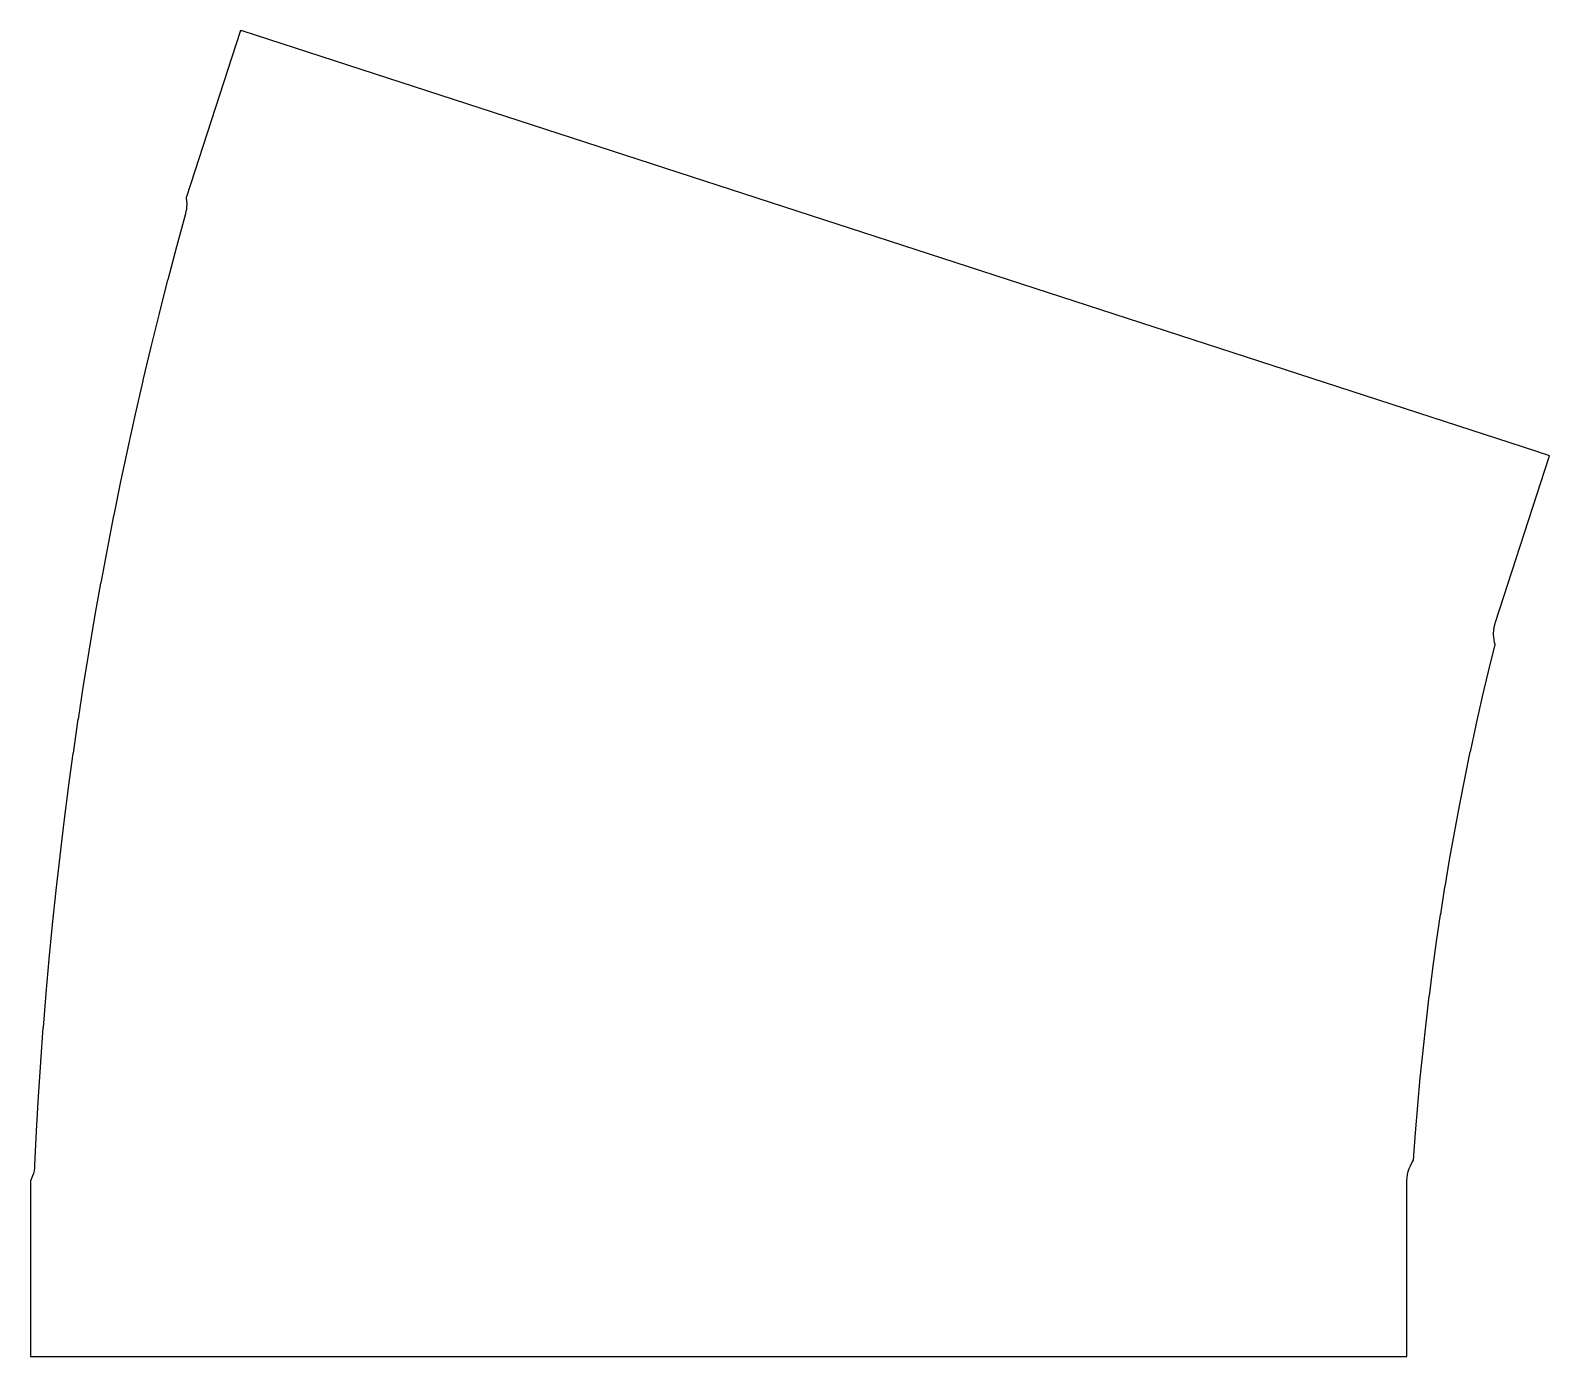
# Model space of a CAD drawing. Header units: millimetres. Extents: x 0 to 215, y 0 to 188.
import ezdxf

# ---------------------------------------------------------------- set-up
doc = ezdxf.new("R2010")
doc.units = ezdxf.units.MM
doc.layers.add('Mesh_cs003', color=7, linetype='CONTINUOUS')

msp = doc.modelspace()

# ---------------------------------------------------------------- linework, layer by layer
at = {"layer": 'Mesh_cs003'}
for p, q in [((29.7073, 187.73, 0.1), (22.0983, 164.312, 0.1)), ((29.7585, 187.887, 0.1), (29.7073, 187.73, 0.1)), ((29.9159, 187.836, 0.1), (29.7585, 187.887, 0.1)), ((30.0216, 187.802, 0.1), (29.9159, 187.836, 0.1)), ((213.417, 128.213, 0.1), (30.0216, 187.802, 0.1)), ((22.0983, 164.312, 0.1), (22.0639, 164.206, 0.1)), ((22.0639, 164.206, 0.1), (22.0659, 164.193, 0.1)), ((22.0659, 164.193, 0.1), (22.0679, 164.178, 0.1)), ((22.0679, 164.178, 0.1), (22.0721, 164.148, 0.1)), ((22.0721, 164.148, 0.1), (22.0909, 164.005, 0.1)), ((22.0909, 164.005, 0.1), (22.1026, 163.925, 0.1)), ((22.1026, 163.925, 0.1), (22.1257, 163.765, 0.1)), ((22.1257, 163.765, 0.1), (22.1359, 163.603, 0.1)), ((22.1359, 163.603, 0.1), (22.1408, 163.522, 0.1)), ((21.957, 161.92, 0.1), (20.6846, 157.243, 0.1)), ((21.9677, 161.959, 0.1), (21.957, 161.92, 0.1)), ((21.9686, 161.963, 0.1), (21.9677, 161.959, 0.1)), ((21.9741, 161.987, 0.1), (21.9686, 161.963, 0.1)), ((21.9765, 161.997, 0.1), (21.9741, 161.987, 0.1)), ((22.0412, 162.262, 0.1), (21.9765, 161.997, 0.1)), ((22.0534, 162.336, 0.1), (22.0412, 162.262, 0.1)), ((22.0967, 162.576, 0.1), (22.0534, 162.336, 0.1)), ((22.1057, 162.66, 0.1), (22.0967, 162.576, 0.1)), ((22.1379, 162.971, 0.1), (22.1057, 162.66, 0.1)), ((22.1413, 163.037, 0.1), (22.1379, 162.971, 0.1)), ((22.1408, 163.522, 0.1), (22.1472, 163.359, 0.1)), ((22.1472, 163.359, 0.1), (22.1413, 163.037, 0.1)), ((20.6846, 157.243, 0.1), (19.4499, 152.556, 0.1)), ((19.4395, 152.516, 0.1), (18.2425, 147.819, 0.1)), ((19.4499, 152.556, 0.1), (19.4395, 152.516, 0.1)), ((18.2324, 147.78, 0.1), (17.0732, 143.073, 0.1)), ((18.2425, 147.819, 0.1), (18.2324, 147.78, 0.1)), ((17.0635, 143.033, 0.1), (15.9421, 138.318, 0.1)), ((17.0732, 143.073, 0.1), (17.0635, 143.033, 0.1)), ((15.9236, 138.238, 0.1), (14.8402, 133.514, 0.1)), ((15.9327, 138.278, 0.1), (15.9236, 138.238, 0.1)), ((15.9421, 138.318, 0.1), (15.9327, 138.278, 0.1)), ((14.8402, 133.514, 0.1), (13.7948, 128.781, 0.1)), ((13.786, 128.741, 0.1), (12.7787, 123.999, 0.1)), ((13.7948, 128.781, 0.1), (13.786, 128.741, 0.1)), ((207.554, 104.054, 0.1), (215.163, 127.472, 0.1)), ((214.22, 127.952, 0.1), (213.417, 128.213, 0.1)), ((214.523, 127.854, 0.1), (214.22, 127.952, 0.1)), ((214.951, 127.715, 0.1), (214.523, 127.854, 0.1)), ((215.057, 127.68, 0.1), (214.951, 127.715, 0.1)), ((215.214, 127.629, 0.1), (215.057, 127.68, 0.1)), ((215.163, 127.472, 0.1), (215.195, 127.57, 0.1)), ((215.195, 127.57, 0.1), (215.205, 127.6, 0.1)), ((215.205, 127.6, 0.1), (215.214, 127.629, 0.1)), ((12.7703, 123.96, 0.1), (11.8011, 119.21, 0.1)), ((12.7787, 123.999, 0.1), (12.7703, 123.96, 0.1)), ((11.7852, 119.13, 0.1), (10.8542, 114.373, 0.1)), ((11.793, 119.17, 0.1), (11.7852, 119.13, 0.1)), ((11.8011, 119.21, 0.1), (11.793, 119.17, 0.1)), ((10.8542, 114.373, 0.1), (9.96156, 109.609, 0.1)), ((9.95406, 109.569, 0.1), (9.09972, 104.798, 0.1)), ((9.96156, 109.609, 0.1), (9.95406, 109.569, 0.1)), ((9.09254, 104.758, 0.1), (8.2766, 99.9796, 0.1)), ((9.09972, 104.798, 0.1), (9.09254, 104.758, 0.1)), ((207.341, 103.207, 0.1), (207.403, 103.523, 0.1)), ((207.403, 103.523, 0.1), (207.415, 103.576, 0.1)), ((207.415, 103.576, 0.1), (207.495, 103.86, 0.1)), ((207.495, 103.86, 0.1), (207.51, 103.91, 0.1)), ((207.51, 103.91, 0.1), (207.516, 103.935, 0.1)), ((207.516, 103.935, 0.1), (207.52, 103.948, 0.1)), ((207.52, 103.948, 0.1), (207.554, 104.054, 0.1)), ((207.276, 102.355, 0.1), (207.283, 102.525, 0.1)), ((207.277, 102.283, 0.1), (207.276, 102.355, 0.1)), ((207.296, 101.971, 0.1), (207.277, 102.283, 0.1)), ((207.283, 102.525, 0.1), (207.291, 102.793, 0.1)), ((207.291, 102.793, 0.1), (207.318, 103.033, 0.1)), ((207.303, 101.881, 0.1), (207.296, 101.971, 0.1)), ((207.35, 101.572, 0.1), (207.303, 101.881, 0.1)), ((207.318, 103.033, 0.1), (207.332, 103.154, 0.1)), ((207.332, 103.154, 0.1), (207.341, 103.207, 0.1)), ((207.356, 101.528, 0.1), (207.35, 101.572, 0.1)), ((207.373, 101.421, 0.1), (207.356, 101.528, 0.1)), ((207.429, 101.174, 0.1), (207.373, 101.421, 0.1)), ((207.499, 100.931, 0.1), (207.429, 101.174, 0.1)), ((8.2632, 99.8992, 0.1), (7.48569, 95.1148, 0.1)), ((8.26974, 99.9394, 0.1), (8.2632, 99.8992, 0.1)), ((8.2766, 99.9796, 0.1), (8.26974, 99.9394, 0.1)), ((206.576, 97.1004, 0.1), (207.503, 100.854, 0.1)), ((207.502, 100.922, 0.1), (207.499, 100.931, 0.1)), ((207.509, 100.891, 0.1), (207.502, 100.922, 0.1)), ((207.503, 100.854, 0.1), (207.511, 100.886, 0.1)), ((207.511, 100.886, 0.1), (207.509, 100.891, 0.1)), ((205.678, 93.3064, 0.1), (206.569, 97.0688, 0.1)), ((206.569, 97.0688, 0.1), (206.576, 97.1004, 0.1)), ((7.48569, 95.1148, 0.1), (6.74667, 90.3242, 0.1)), ((204.815, 89.5041, 0.1), (205.67, 93.2747, 0.1)), ((205.67, 93.2747, 0.1), (205.678, 93.3064, 0.1)), ((6.74046, 90.2839, 0.1), (6.03997, 85.4876, 0.1)), ((6.74667, 90.3242, 0.1), (6.74046, 90.2839, 0.1)), ((203.988, 85.6939, 0.1), (204.808, 89.4724, 0.1)), ((204.808, 89.4724, 0.1), (204.815, 89.5041, 0.1)), ((6.03409, 85.4473, 0.1), (5.37218, 80.6455, 0.1)), ((6.03997, 85.4876, 0.1), (6.03409, 85.4473, 0.1)), ((203.197, 81.876, 0.1), (203.981, 85.662, 0.1)), ((203.981, 85.662, 0.1), (203.988, 85.6939, 0.1)), ((202.442, 78.0508, 0.1), (203.191, 81.8441, 0.1)), ((203.191, 81.8441, 0.1), (203.197, 81.876, 0.1)), ((5.36138, 80.5647, 0.1), (4.7381, 75.7578, 0.1)), ((5.36662, 80.6051, 0.1), (5.36138, 80.5647, 0.1)), ((5.37218, 80.6455, 0.1), (5.36662, 80.6051, 0.1)), ((201.723, 74.2186, 0.1), (202.436, 78.0188, 0.1)), ((202.436, 78.0188, 0.1), (202.442, 78.0508, 0.1)), ((4.7381, 75.7578, 0.1), (4.15348, 70.9459, 0.1)), ((201.041, 70.3798, 0.1), (201.718, 74.1866, 0.1)), ((201.718, 74.1866, 0.1), (201.723, 74.2186, 0.1)), ((4.14857, 70.9055, 0.1), (3.60265, 66.0891, 0.1)), ((4.15348, 70.9459, 0.1), (4.14857, 70.9055, 0.1)), ((200.4, 66.5668, 0.1), (201.041, 70.3798, 0.1)), ((3.59806, 66.0486, 0.1), (3.09088, 61.228, 0.1)), ((3.60265, 66.0891, 0.1), (3.59806, 66.0486, 0.1)), ((199.785, 62.6838, 0.1), (200.389, 66.5027, 0.1)), ((200.389, 66.5027, 0.1), (200.394, 66.5348, 0.1)), ((200.394, 66.5348, 0.1), (200.4, 66.5668, 0.1)), ((199.211, 58.8273, 0.1), (199.78, 62.6517, 0.1)), ((199.78, 62.6517, 0.1), (199.785, 62.6838, 0.1)), ((3.08662, 61.1875, 0.1), (2.61821, 56.3629, 0.1)), ((3.09088, 61.228, 0.1), (3.08662, 61.1875, 0.1)), ((198.678, 54.9977, 0.1), (199.211, 58.8273, 0.1)), ((2.61428, 56.3224, 0.1), (2.18467, 51.4943, 0.1)), ((2.61821, 56.3629, 0.1), (2.61428, 56.3224, 0.1)), ((198.177, 51.131, 0.1), (198.674, 54.9655, 0.1)), ((198.674, 54.9655, 0.1), (198.678, 54.9977, 0.1)), ((2.18106, 51.4537, 0.1), (1.79028, 46.6222, 0.1)), ((2.18467, 51.4943, 0.1), (2.18106, 51.4537, 0.1)), ((197.709, 47.2275, 0.1), (198.169, 51.0665, 0.1)), ((198.169, 51.0665, 0.1), (198.173, 51.0988, 0.1)), ((198.173, 51.0988, 0.1), (198.177, 51.131, 0.1)), ((1.78699, 46.5816, 0.1), (1.43506, 41.7472, 0.1)), ((1.79028, 46.6222, 0.1), (1.78699, 46.5816, 0.1)), ((197.285, 43.3844, 0.1), (197.709, 47.2275, 0.1)), ((196.891, 39.4727, 0.1), (197.278, 43.3197, 0.1)), ((197.278, 43.3197, 0.1), (197.282, 43.3521, 0.1)), ((197.282, 43.3521, 0.1), (197.285, 43.3844, 0.1)), ((1.43211, 41.7066, 0.1), (1.11906, 36.8695, 0.1)), ((1.43506, 41.7472, 0.1), (1.43211, 41.7066, 0.1)), ((196.539, 35.6223, 0.1), (196.891, 39.4727, 0.1)), ((1.11642, 36.8288, 0.1), (0.842268, 31.9894, 0.1)), ((1.11906, 36.8695, 0.1), (1.11642, 36.8288, 0.1)), ((196.219, 31.7039, 0.1), (196.534, 35.5575, 0.1)), ((196.534, 35.5575, 0.1), (196.536, 35.5899, 0.1)), ((196.536, 35.5899, 0.1), (196.539, 35.6223, 0.1)), ((0.839965, 31.9487, 0.1), (0.604723, 27.1072, 0.1)), ((0.842268, 31.9894, 0.1), (0.839965, 31.9487, 0.1)), ((195.94, 27.8475, 0.1), (196.219, 31.7039, 0.1)), ((0.424753, 25.9489, 0.1), (0.309764, 25.5889, 0.1)), ((0.512219, 26.3166, 0.1), (0.424753, 25.9489, 0.1)), ((0.571923, 26.693, 0.1), (0.512219, 26.3166, 0.1)), ((0.602746, 27.0665, 0.1), (0.571923, 26.693, 0.1)), ((0.604723, 27.1072, 0.1), (0.602746, 27.0665, 0.1)), ((195.079, 25.7838, 0.1), (195.177, 26.2173, 0.1)), ((195.177, 26.2173, 0.1), (195.313, 26.6405, 0.1)), ((195.313, 26.6405, 0.1), (195.486, 27.0498, 0.1)), ((195.486, 27.0498, 0.1), (195.694, 27.4422, 0.1)), ((195.694, 27.4422, 0.1), (195.936, 27.8132, 0.1)), ((195.936, 27.8132, 0.1), (195.94, 27.8475, 0.1)), ((0.16791, 25.2386, 0.1), (0, 24.9, 0.1)), ((0, 24.9, 0.1), (0, 24.7889, 0.1)), ((0, 24.7889, 0.1), (0, 0.165555, 0.1)), ((0.309764, 25.5889, 0.1), (0.16791, 25.2386, 0.1)), ((195, 24.9, 0.1), (195.02, 25.3391, 0.1)), ((195, 24.7889, 0.1), (195, 24.9, 0.1)), ((195, 0.165555, 0.1), (195, 24.7889, 0.1)), ((195.02, 25.3391, 0.1), (195.079, 25.7838, 0.1)), ((0, 0.165555, 0.1), (0, 0, 0.1)), ((0, 0, 0.1), (0.165555, 0, 0.1)), ((0.165555, 0, 0.1), (0.276667, 0, 0.1)), ((0.276667, 0, 0.1), (193.11, 0, 0.1)), ((193.11, 0, 0.1), (193.955, 0, 0.1)), ((193.955, 0, 0.1), (194.273, 0, 0.1)), ((194.273, 0, 0.1), (194.723, 0, 0.1)), ((194.723, 0, 0.1), (194.834, 0, 0.1)), ((194.834, 0, 0.1), (195, 0, 0.1)), ((195, 0.062073, 0.1), (195, 0.165555, 0.1)), ((195, 0.031035, 0.1), (195, 0.062073, 0.1)), ((195, 0, 0.1), (195, 0.031035, 0.1))]:
    msp.add_line(p, q, dxfattribs=at)

doc.saveas('drawing.dxf')
